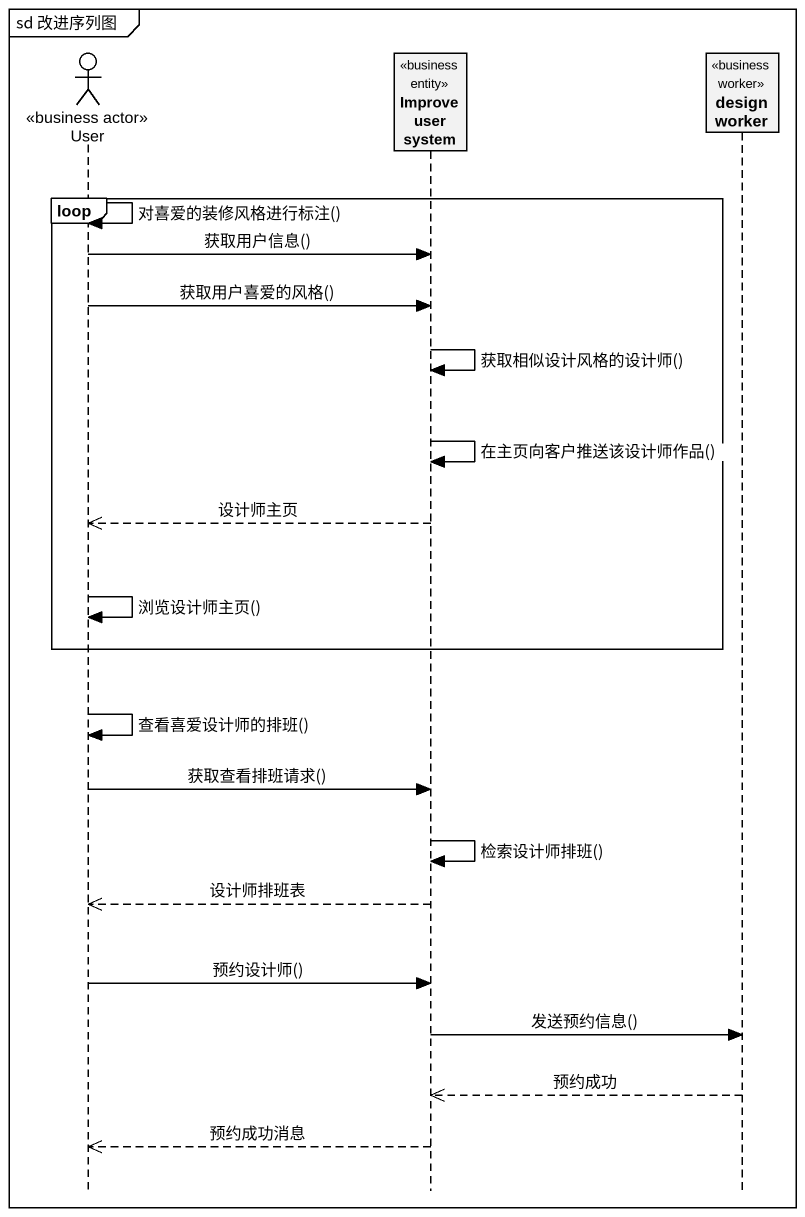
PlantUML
@startuml
mainframe sd 改进序列图
hide footbox
actor User <<business actor>>
participant "Improve user system" as Improve_user_system <<business entity>>
participant "design worker" as design_worker <<business worker>>

loop
  User -> User : 对喜爱的装修风格进行标注()
  User -> Improve_user_system : 获取用户信息()
  User -> Improve_user_system : 获取用户喜爱的风格()
  Improve_user_system -> Improve_user_system : 获取相似设计风格的设计师()
  Improve_user_system -> Improve_user_system : 在主页向客户推送该设计师作品()
  Improve_user_system -->> User : 设计师主页
  User -> User : 浏览设计师主页()
end
User -> User : 查看喜爱设计师的排班()
User -> Improve_user_system : 获取查看排班请求()
Improve_user_system -> Improve_user_system : 检索设计师排班()
Improve_user_system -->> User : 设计师排班表
User -> Improve_user_system : 预约设计师()
Improve_user_system -> design_worker : 发送预约信息()
design_worker -->> Improve_user_system : 预约成功
Improve_user_system -->> User : 预约成功消息
@enduml
